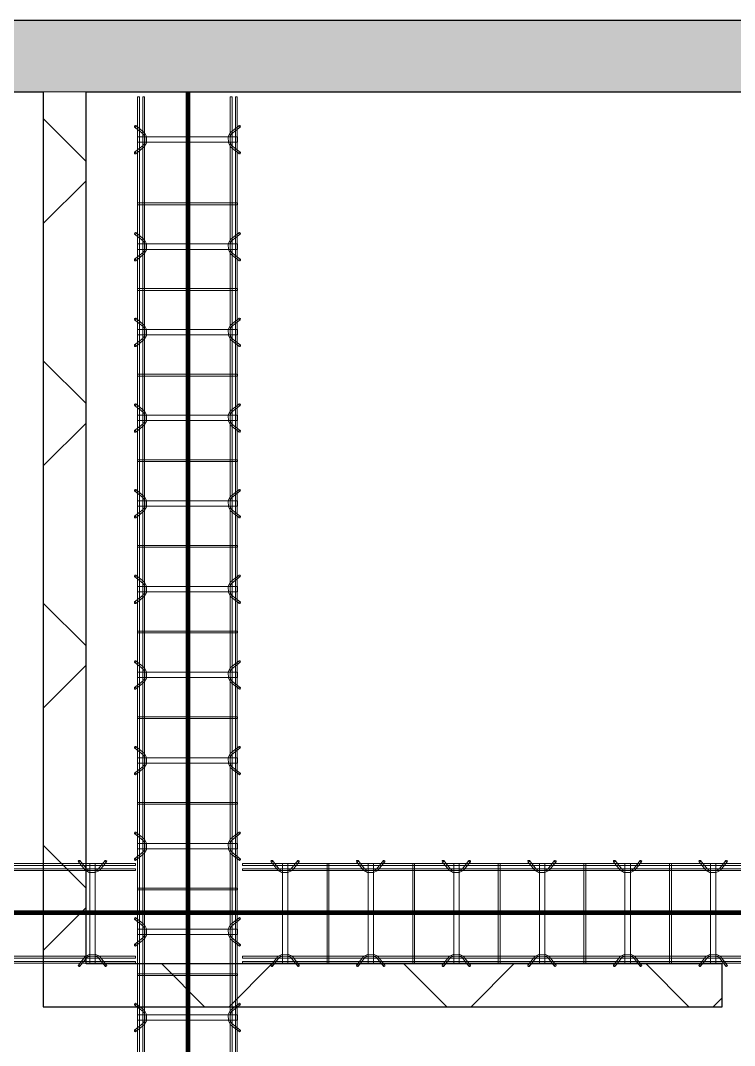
# Model space of a CAD drawing. Header units: inches. Extents: x -19229 to -222, y -6301 to 12387.
# Drawn here: x -3014.3 to -2914.2, y 11943.6 to 12087.2 of the extents above; entities that cross this region are included whole.
import ezdxf

# ---------------------------------------------------------------- set-up
doc = ezdxf.new("R2010")
doc.units = ezdxf.units.IN
doc.header["$MEASUREMENT"] = 0
for name, color, linetype, lineweight in [('A-GENM', 13, 'Continuous', 9), ('A-WALL', 113, 'Continuous', 9), ('A-WALL-PATT', 111, 'Continuous', 25), ('S-BEAM', 12, 'Continuous', 9), ('S-FNDN', 32, 'Continuous', 9)]:
    doc.layers.add(name, color=color, linetype=linetype, lineweight=lineweight)
pattern_1 = [(45, (0, 0), (-16.970563, 16.970563), []), (135, (0, 0), (-16.970563, -16.970563), [])]

# ---------------------------------------------------------------- blocks, each defined once
blk = doc.blocks.new('Dowel bar assembly - Dowel bar assembly-669756-SLAB ON GROUND JOINTS')
at = {"layer": 'S-BEAM'}
for p, q in [((2175, 1.98), (0, 1.98)), ((0, 1.72), (2175, 1.72)), ((2044.02, 2.23), (2044.97, 1.03)), ((2045.18, 1.19), (2044.23, 2.39)), ((2045.62, 1.99), (2045.62, -12.01)), ((2046.38, 1.99), (2045.62, 1.99)), ((2045.62, 1.99), (2046.38, 1.99)), ((2046.38, -12.01), (2046.38, 1.99)), ((2047.76, 2.39), (2046.81, 1.19)), ((2047.01, 1.03), (2047.96, 2.23)), ((2051.87, 1.99), (2051.87, -12.01)), ((2052.13, 1.99), (2051.87, 1.99)), ((2051.87, 1.99), (2052.13, 1.99)), ((2052.13, -12.01), (2052.13, 1.99)), ((2056.02, 2.23), (2056.97, 1.03)), ((2057.18, 1.19), (2056.23, 2.39)), ((2057.62, 1.99), (2057.62, -12.01)), ((2058.38, 1.99), (2057.62, 1.99)), ((2057.62, 1.99), (2058.38, 1.99)), ((2058.38, -12.01), (2058.38, 1.99)), ((2059.76, 2.39), (2058.81, 1.19)), ((2059.01, 1.03), (2059.96, 2.23)), ((2063.87, 1.99), (2063.87, -12.01)), ((2064.13, 1.99), (2063.87, 1.99)), ((2063.87, 1.99), (2064.13, 1.99)), ((2064.13, -12.01), (2064.13, 1.99)), ((2068.02, 2.23), (2068.97, 1.03)), ((2069.18, 1.19), (2068.23, 2.39)), ((2069.62, 1.99), (2069.62, -12.01)), ((2070.38, 1.99), (2069.62, 1.99)), ((2069.62, 1.99), (2070.38, 1.99)), ((2070.38, -12.01), (2070.38, 1.99)), ((2071.76, 2.39), (2070.81, 1.19)), ((2071.01, 1.03), (2071.96, 2.23)), ((2075.87, 1.99), (2075.87, -12.01)), ((2076.13, 1.99), (2075.87, 1.99)), ((2075.87, 1.99), (2076.13, 1.99)), ((2076.13, -12.01), (2076.13, 1.99)), ((2080.02, 2.23), (2080.97, 1.03)), ((2081.18, 1.19), (2080.23, 2.39)), ((2081.62, 1.99), (2081.62, -12.01)), ((2082.38, 1.99), (2081.62, 1.99)), ((2081.62, 1.99), (2082.38, 1.99)), ((2082.38, -12.01), (2082.38, 1.99)), ((2083.76, 2.39), (2082.81, 1.19)), ((2083.01, 1.03), (2083.96, 2.23)), ((2087.87, 1.99), (2087.87, -12.01)), ((2088.13, 1.99), (2087.87, 1.99)), ((2087.87, 1.99), (2088.13, 1.99)), ((2088.13, -12.01), (2088.13, 1.99)), ((2092.02, 2.23), (2092.97, 1.03)), ((2093.18, 1.19), (2092.23, 2.39)), ((2093.62, 1.99), (2093.62, -12.01)), ((2094.38, 1.99), (2093.62, 1.99)), ((2093.62, 1.99), (2094.38, 1.99)), ((2094.38, -12.01), (2094.38, 1.99)), ((2095.76, 2.39), (2094.81, 1.19)), ((2095.01, 1.03), (2095.96, 2.23)), ((2099.87, 1.99), (2099.87, -12.01)), ((2100.13, 1.99), (2099.87, 1.99)), ((2099.87, 1.99), (2100.13, 1.99)), ((2100.13, -12.01), (2100.13, 1.99)), ((2104.02, 2.23), (2104.97, 1.03)), ((2105.18, 1.19), (2104.23, 2.39)), ((2105.62, 1.99), (2105.62, -12.01)), ((2106.38, 1.99), (2105.62, 1.99)), ((2105.62, 1.99), (2106.38, 1.99)), ((2106.38, -12.01), (2106.38, 1.99)), ((2107.76, 2.39), (2106.81, 1.19)), ((2107.01, 1.03), (2107.96, 2.23)), ((2111.87, 1.99), (2111.87, -12.01)), ((2112.13, 1.99), (2111.87, 1.99)), ((2111.87, 1.99), (2112.13, 1.99)), ((2112.13, -12.01), (2112.13, 1.99)), ((2116.02, 2.23), (2116.97, 1.03)), ((2117.18, 1.19), (2116.23, 2.39)), ((2117.62, 1.99), (2117.62, -12.01)), ((2118.38, 1.99), (2117.62, 1.99)), ((2117.62, 1.99), (2118.38, 1.99)), ((2118.38, -12.01), (2118.38, 1.99)), ((2119.76, 2.39), (2118.81, 1.19)), ((2119.01, 1.03), (2119.96, 2.23)), ((2123.87, 1.99), (2123.87, -12.01)), ((2124.13, 1.99), (2123.87, 1.99)), ((2123.87, 1.99), (2124.13, 1.99)), ((2124.13, -12.01), (2124.13, 1.99)), ((2128.02, 2.23), (2128.97, 1.03)), ((2129.18, 1.19), (2128.23, 2.39)), ((2129.62, 1.99), (2129.62, -12.01)), ((2130.38, 1.99), (2129.62, 1.99)), ((2129.62, 1.99), (2130.38, 1.99)), ((2130.38, -12.01), (2130.38, 1.99)), ((2131.76, 2.39), (2130.81, 1.19)), ((2131.01, 1.03), (2131.96, 2.23)), ((2135.87, 1.99), (2135.87, -12.01)), ((2136.13, 1.99), (2135.87, 1.99)), ((2135.87, 1.99), (2136.13, 1.99)), ((2136.13, -12.01), (2136.13, 1.99)), ((2140.02, 2.23), (2140.97, 1.03)), ((2141.18, 1.19), (2140.23, 2.39)), ((2141.62, 1.99), (2141.62, -12.01)), ((2142.38, 1.99), (2141.62, 1.99)), ((2141.62, 1.99), (2142.38, 1.99)), ((2142.38, -12.01), (2142.38, 1.99)), ((2143.76, 2.39), (2142.81, 1.19)), ((2143.01, 1.03), (2143.96, 2.23)), ((2147.87, 1.99), (2147.87, -12.01)), ((2148.13, 1.99), (2147.87, 1.99)), ((2147.87, 1.99), (2148.13, 1.99)), ((2148.13, -12.01), (2148.13, 1.99)), ((2152.02, 2.23), (2152.97, 1.03)), ((2153.18, 1.19), (2152.23, 2.39)), ((2153.62, 1.99), (2153.62, -12.01)), ((2154.38, 1.99), (2153.62, 1.99)), ((2153.62, 1.99), (2154.38, 1.99)), ((2154.38, -12.01), (2154.38, 1.99)), ((2155.76, 2.39), (2154.81, 1.19)), ((2155.01, 1.03), (2155.96, 2.23)), ((2159.87, 1.99), (2159.87, -12.01)), ((2160.13, 1.99), (2159.87, 1.99)), ((2159.87, 1.99), (2160.13, 1.99)), ((2160.13, -12.01), (2160.13, 1.99)), ((2167.02, 2.23), (2167.97, 1.03)), ((2168.18, 1.19), (2167.23, 2.39)), ((2168.62, 1.99), (2168.62, -12.01)), ((2169.37, 1.99), (2168.62, 1.99)), ((2168.62, 1.99), (2169.37, 1.99)), ((2169.37, -12.01), (2169.37, 1.99)), ((2170.76, 2.39), (2169.81, 1.19)), ((2170.01, 1.03), (2170.96, 2.23)), ((2175, 1.98), (2175, 1.72)), ((2175, 1.72), (2175, 1.98)), ((2175, 1.25), (0, 1.25)), ((0, 0.99), (2175, 0.99)), ((2175, 0.99), (2175, 1.25)), ((2175, 1.25), (2175, 0.99)), ((2175, -11.01), (0, -11.01)), ((0, -11.27), (2175, -11.27)), ((2044.97, -11.05), (2044.02, -12.25)), ((2044.23, -12.41), (2045.18, -11.21)), ((2046.81, -11.21), (2047.76, -12.41)), ((2047.96, -12.25), (2047.01, -11.05)), ((2056.97, -11.05), (2056.02, -12.25)), ((2056.23, -12.41), (2057.18, -11.21)), ((2058.81, -11.21), (2059.76, -12.41)), ((2059.96, -12.25), (2059.01, -11.05)), ((2068.97, -11.05), (2068.02, -12.25)), ((2068.23, -12.41), (2069.18, -11.21)), ((2070.81, -11.21), (2071.76, -12.41)), ((2071.96, -12.25), (2071.01, -11.05)), ((2080.97, -11.05), (2080.02, -12.25)), ((2080.23, -12.41), (2081.18, -11.21)), ((2082.81, -11.21), (2083.76, -12.41)), ((2083.96, -12.25), (2083.01, -11.05)), ((2092.97, -11.05), (2092.02, -12.25)), ((2092.23, -12.41), (2093.18, -11.21)), ((2094.81, -11.21), (2095.76, -12.41)), ((2095.96, -12.25), (2095.01, -11.05)), ((2104.97, -11.05), (2104.02, -12.25)), ((2104.23, -12.41), (2105.18, -11.21)), ((2106.81, -11.21), (2107.76, -12.41)), ((2107.96, -12.25), (2107.01, -11.05)), ((2116.97, -11.05), (2116.02, -12.25)), ((2116.23, -12.41), (2117.18, -11.21)), ((2118.81, -11.21), (2119.76, -12.41)), ((2119.96, -12.25), (2119.01, -11.05)), ((2128.97, -11.05), (2128.02, -12.25)), ((2128.23, -12.41), (2129.18, -11.21)), ((2130.81, -11.21), (2131.76, -12.41)), ((2131.96, -12.25), (2131.01, -11.05)), ((2140.97, -11.05), (2140.02, -12.25)), ((2140.23, -12.41), (2141.18, -11.21)), ((2142.81, -11.21), (2143.76, -12.41)), ((2143.96, -12.25), (2143.01, -11.05)), ((2152.97, -11.05), (2152.02, -12.25)), ((2152.23, -12.41), (2153.18, -11.21)), ((2154.81, -11.21), (2155.76, -12.41)), ((2155.96, -12.25), (2155.01, -11.05)), ((2167.97, -11.05), (2167.02, -12.25)), ((2167.23, -12.41), (2168.18, -11.21)), ((2169.81, -11.21), (2170.76, -12.41)), ((2170.96, -12.25), (2170.01, -11.05)), ((2175, -11.27), (2175, -11.01)), ((2175, -11.01), (2175, -11.27)), ((2175, -11.74), (0, -11.74)), ((0, -12), (2175, -12)), ((2046.38, -12.01), (2045.62, -12.01)), ((2045.62, -12.01), (2046.38, -12.01)), ((2052.13, -12.01), (2051.87, -12.01)), ((2051.87, -12.01), (2052.13, -12.01)), ((2058.38, -12.01), (2057.62, -12.01)), ((2057.62, -12.01), (2058.38, -12.01)), ((2064.13, -12.01), (2063.87, -12.01)), ((2063.87, -12.01), (2064.13, -12.01)), ((2070.38, -12.01), (2069.62, -12.01)), ((2069.62, -12.01), (2070.38, -12.01)), ((2076.13, -12.01), (2075.87, -12.01)), ((2075.87, -12.01), (2076.13, -12.01)), ((2082.38, -12.01), (2081.62, -12.01)), ((2081.62, -12.01), (2082.38, -12.01)), ((2088.13, -12.01), (2087.87, -12.01)), ((2087.87, -12.01), (2088.13, -12.01)), ((2094.38, -12.01), (2093.62, -12.01)), ((2093.62, -12.01), (2094.38, -12.01)), ((2100.13, -12.01), (2099.87, -12.01)), ((2099.87, -12.01), (2100.13, -12.01)), ((2106.38, -12.01), (2105.62, -12.01)), ((2105.62, -12.01), (2106.38, -12.01)), ((2112.13, -12.01), (2111.87, -12.01)), ((2111.87, -12.01), (2112.13, -12.01)), ((2118.38, -12.01), (2117.62, -12.01)), ((2117.62, -12.01), (2118.38, -12.01)), ((2124.13, -12.01), (2123.87, -12.01)), ((2123.87, -12.01), (2124.13, -12.01)), ((2130.38, -12.01), (2129.62, -12.01)), ((2129.62, -12.01), (2130.38, -12.01)), ((2136.13, -12.01), (2135.87, -12.01)), ((2135.87, -12.01), (2136.13, -12.01)), ((2142.38, -12.01), (2141.62, -12.01)), ((2141.62, -12.01), (2142.38, -12.01)), ((2148.13, -12.01), (2147.87, -12.01)), ((2147.87, -12.01), (2148.13, -12.01)), ((2154.38, -12.01), (2153.62, -12.01)), ((2153.62, -12.01), (2154.38, -12.01)), ((2160.13, -12.01), (2159.87, -12.01)), ((2159.87, -12.01), (2160.13, -12.01)), ((2169.37, -12.01), (2168.62, -12.01)), ((2168.62, -12.01), (2169.37, -12.01)), ((2175, -12), (2175, -11.74)), ((2175, -11.74), (2175, -12))]:
    blk.add_line(p, q, dxfattribs=at)
at = {"layer": 'S-BEAM', "flags": 128}
for points in [[(2044.97, 1.03), (2045.53, 0.73), (2046.39, 0.72), (2046.97, 0.99), (2047.01, 1.03)], [(2045.18, 1.19), (2045.62, 0.97), (2046.38, 0.98), (2046.81, 1.19)], [(2056.97, 1.03), (2057.53, 0.73), (2058.39, 0.72), (2058.97, 0.99), (2059.01, 1.03)], [(2057.18, 1.19), (2057.62, 0.97), (2058.38, 0.98), (2058.81, 1.19)], [(2068.97, 1.03), (2069.53, 0.73), (2070.39, 0.72), (2070.97, 0.99), (2071.01, 1.03)], [(2069.18, 1.19), (2069.62, 0.97), (2070.38, 0.98), (2070.81, 1.19)], [(2080.97, 1.03), (2081.53, 0.73), (2082.39, 0.72), (2082.97, 0.99), (2083.01, 1.03)], [(2081.18, 1.19), (2081.62, 0.97), (2082.38, 0.98), (2082.81, 1.19)], [(2092.97, 1.03), (2093.53, 0.73), (2094.39, 0.72), (2094.97, 0.99), (2095.01, 1.03)], [(2093.18, 1.19), (2093.62, 0.97), (2094.38, 0.98), (2094.81, 1.19)], [(2104.97, 1.03), (2105.53, 0.73), (2106.39, 0.72), (2106.97, 0.99), (2107.01, 1.03)], [(2105.18, 1.19), (2105.62, 0.97), (2106.38, 0.98), (2106.81, 1.19)], [(2116.97, 1.03), (2117.53, 0.73), (2118.39, 0.72), (2118.97, 0.99), (2119.01, 1.03)], [(2117.18, 1.19), (2117.62, 0.97), (2118.38, 0.98), (2118.81, 1.19)], [(2128.97, 1.03), (2129.53, 0.73), (2130.39, 0.72), (2130.97, 0.99), (2131.01, 1.03)], [(2129.18, 1.19), (2129.62, 0.97), (2130.38, 0.98), (2130.81, 1.19)], [(2140.97, 1.03), (2141.53, 0.73), (2142.39, 0.72), (2142.97, 0.99), (2143.01, 1.03)], [(2141.18, 1.19), (2141.62, 0.97), (2142.38, 0.98), (2142.81, 1.19)], [(2152.97, 1.03), (2153.53, 0.73), (2154.39, 0.72), (2154.97, 0.99), (2155.01, 1.03)], [(2153.18, 1.19), (2153.62, 0.97), (2154.38, 0.98), (2154.81, 1.19)], [(2167.97, 1.03), (2168.53, 0.73), (2169.39, 0.72), (2169.97, 0.99), (2170.01, 1.03)], [(2168.18, 1.19), (2168.62, 0.97), (2169.38, 0.98), (2169.81, 1.19)], [(2044.97, -11.05), (2045.53, -10.75), (2046.39, -10.74), (2046.97, -11.01), (2047.01, -11.05)], [(2045.18, -11.21), (2045.62, -10.99), (2046.38, -11), (2046.81, -11.21)], [(2056.97, -11.05), (2057.53, -10.75), (2058.39, -10.74), (2058.97, -11.01), (2059.01, -11.05)], [(2057.18, -11.21), (2057.62, -10.99), (2058.38, -11), (2058.81, -11.21)], [(2068.97, -11.05), (2069.53, -10.75), (2070.39, -10.74), (2070.97, -11.01), (2071.01, -11.05)], [(2069.18, -11.21), (2069.62, -10.99), (2070.38, -11), (2070.81, -11.21)], [(2080.97, -11.05), (2081.53, -10.75), (2082.39, -10.74), (2082.97, -11.01), (2083.01, -11.05)], [(2081.18, -11.21), (2081.62, -10.99), (2082.38, -11), (2082.81, -11.21)], [(2092.97, -11.05), (2093.53, -10.75), (2094.39, -10.74), (2094.97, -11.01), (2095.01, -11.05)], [(2093.18, -11.21), (2093.62, -10.99), (2094.38, -11), (2094.81, -11.21)], [(2104.97, -11.05), (2105.53, -10.75), (2106.39, -10.74), (2106.97, -11.01), (2107.01, -11.05)], [(2105.18, -11.21), (2105.62, -10.99), (2106.38, -11), (2106.81, -11.21)], [(2116.97, -11.05), (2117.53, -10.75), (2118.39, -10.74), (2118.97, -11.01), (2119.01, -11.05)], [(2117.18, -11.21), (2117.62, -10.99), (2118.38, -11), (2118.81, -11.21)], [(2128.97, -11.05), (2129.53, -10.75), (2130.39, -10.74), (2130.97, -11.01), (2131.01, -11.05)], [(2129.18, -11.21), (2129.62, -10.99), (2130.38, -11), (2130.81, -11.21)], [(2140.97, -11.05), (2141.53, -10.75), (2142.39, -10.74), (2142.97, -11.01), (2143.01, -11.05)], [(2141.18, -11.21), (2141.62, -10.99), (2142.38, -11), (2142.81, -11.21)], [(2152.97, -11.05), (2153.53, -10.75), (2154.39, -10.74), (2154.97, -11.01), (2155.01, -11.05)], [(2153.18, -11.21), (2153.62, -10.99), (2154.38, -11), (2154.81, -11.21)], [(2167.97, -11.05), (2168.53, -10.75), (2169.39, -10.74), (2169.97, -11.01), (2170.01, -11.05)], [(2168.18, -11.21), (2168.62, -10.99), (2169.38, -11), (2169.81, -11.21)]]:
    blk.add_lwpolyline(points, dxfattribs=at)
at = {"layer": 'S-BEAM'}
for centre, major_axis, start_param, end_param in [((2044.12, 2.31), (0.101, 0.08), 5.709265, 8.850858), ((2044.12, 2.31), (0.101, 0.08), 2.567673, 5.709265), ((2047.86, 2.31), (-0.101, 0.08), 3.715513, 6.857105), ((2047.86, 2.31), (-0.101, 0.08), 0.57392, 3.715513), ((2056.12, 2.31), (0.101, 0.08), 5.709265, 8.850858), ((2056.12, 2.31), (0.101, 0.08), 2.567673, 5.709265), ((2059.86, 2.31), (-0.101, 0.08), 3.715513, 6.857105), ((2059.86, 2.31), (-0.101, 0.08), 0.57392, 3.715513), ((2068.12, 2.31), (0.101, 0.08), 5.709265, 8.850858), ((2068.12, 2.31), (0.101, 0.08), 2.567673, 5.709265), ((2071.86, 2.31), (-0.101, 0.08), 3.715513, 6.857105), ((2071.86, 2.31), (-0.101, 0.08), 0.57392, 3.715513), ((2080.12, 2.31), (0.101, 0.08), 5.709265, 8.850858), ((2080.12, 2.31), (0.101, 0.08), 2.567673, 5.709265), ((2083.86, 2.31), (-0.101, 0.08), 3.715513, 6.857105), ((2083.86, 2.31), (-0.101, 0.08), 0.57392, 3.715513), ((2092.12, 2.31), (0.101, 0.08), 5.709265, 8.850858), ((2092.12, 2.31), (0.101, 0.08), 2.567673, 5.709265), ((2095.86, 2.31), (-0.101, 0.08), 3.715513, 6.857105), ((2095.86, 2.31), (-0.101, 0.08), 0.57392, 3.715513), ((2104.12, 2.31), (0.101, 0.08), 5.709265, 8.850858), ((2104.12, 2.31), (0.101, 0.08), 2.567673, 5.709265), ((2107.86, 2.31), (-0.101, 0.08), 3.715513, 6.857105), ((2107.86, 2.31), (-0.101, 0.08), 0.57392, 3.715513), ((2116.12, 2.31), (0.101, 0.08), 5.709265, 8.850858), ((2116.12, 2.31), (0.101, 0.08), 2.567673, 5.709265), ((2119.86, 2.31), (-0.101, 0.08), 3.715513, 6.857105), ((2119.86, 2.31), (-0.101, 0.08), 0.57392, 3.715513), ((2128.12, 2.31), (0.101, 0.08), 5.709265, 8.850858), ((2128.12, 2.31), (0.101, 0.08), 2.567673, 5.709265), ((2131.86, 2.31), (-0.101, 0.08), 3.715513, 6.857105), ((2131.86, 2.31), (-0.101, 0.08), 0.57392, 3.715513), ((2140.12, 2.31), (0.101, 0.08), 5.709265, 8.850858), ((2140.12, 2.31), (0.101, 0.08), 2.567673, 5.709265), ((2143.86, 2.31), (-0.101, 0.08), 3.715513, 6.857105), ((2143.86, 2.31), (-0.101, 0.08), 0.57392, 3.715513), ((2152.12, 2.31), (0.101, 0.08), 5.709265, 8.850858), ((2152.12, 2.31), (0.101, 0.08), 2.567673, 5.709265), ((2155.86, 2.31), (-0.101, 0.08), 3.715513, 6.857105), ((2155.86, 2.31), (-0.101, 0.08), 0.57392, 3.715513), ((2167.12, 2.31), (0.101, 0.08), 5.709265, 8.850858), ((2167.12, 2.31), (0.101, 0.08), 2.567673, 5.709265), ((2170.86, 2.31), (-0.101, 0.08), 3.715513, 6.857105), ((2170.86, 2.31), (-0.101, 0.08), 0.57392, 3.715513), ((2044.12, -12.33), (-0.101, 0.08), 3.715513, 6.857105), ((2044.12, -12.33), (-0.101, 0.08), 0.57392, 3.715513), ((2047.86, -12.33), (0.101, 0.08), 5.709265, 8.850858), ((2047.86, -12.33), (0.101, 0.08), 2.567673, 5.709265), ((2056.12, -12.33), (-0.101, 0.08), 3.715513, 6.857105), ((2056.12, -12.33), (-0.101, 0.08), 0.57392, 3.715513), ((2059.86, -12.33), (0.101, 0.08), 5.709265, 8.850858), ((2059.86, -12.33), (0.101, 0.08), 2.567673, 5.709265), ((2068.12, -12.33), (-0.101, 0.08), 3.715513, 6.857105), ((2068.12, -12.33), (-0.101, 0.08), 0.57392, 3.715513), ((2071.86, -12.33), (0.101, 0.08), 5.709265, 8.850858), ((2071.86, -12.33), (0.101, 0.08), 2.567673, 5.709265), ((2080.12, -12.33), (-0.101, 0.08), 3.715513, 6.857105), ((2080.12, -12.33), (-0.101, 0.08), 0.57392, 3.715513), ((2083.86, -12.33), (0.101, 0.08), 5.709265, 8.850858), ((2083.86, -12.33), (0.101, 0.08), 2.567673, 5.709265), ((2092.12, -12.33), (-0.101, 0.08), 3.715513, 6.857105), ((2092.12, -12.33), (-0.101, 0.08), 0.57392, 3.715513), ((2095.86, -12.33), (0.101, 0.08), 5.709265, 8.850858), ((2095.86, -12.33), (0.101, 0.08), 2.567673, 5.709265), ((2104.12, -12.33), (-0.101, 0.08), 3.715513, 6.857105), ((2104.12, -12.33), (-0.101, 0.08), 0.57392, 3.715513), ((2107.86, -12.33), (0.101, 0.08), 5.709265, 8.850858), ((2107.86, -12.33), (0.101, 0.08), 2.567673, 5.709265), ((2116.12, -12.33), (-0.101, 0.08), 3.715513, 6.857105), ((2116.12, -12.33), (-0.101, 0.08), 0.57392, 3.715513), ((2119.86, -12.33), (0.101, 0.08), 5.709265, 8.850858), ((2119.86, -12.33), (0.101, 0.08), 2.567673, 5.709265), ((2128.12, -12.33), (-0.101, 0.08), 3.715513, 6.857105), ((2128.12, -12.33), (-0.101, 0.08), 0.57392, 3.715513), ((2131.86, -12.33), (0.101, 0.08), 5.709265, 8.850858), ((2131.86, -12.33), (0.101, 0.08), 2.567673, 5.709265), ((2140.12, -12.33), (-0.101, 0.08), 3.715513, 6.857105), ((2140.12, -12.33), (-0.101, 0.08), 0.57392, 3.715513), ((2143.86, -12.33), (0.101, 0.08), 5.709265, 8.850858), ((2143.86, -12.33), (0.101, 0.08), 2.567673, 5.709265), ((2152.12, -12.33), (-0.101, 0.08), 3.715513, 6.857105), ((2152.12, -12.33), (-0.101, 0.08), 0.57392, 3.715513), ((2155.86, -12.33), (0.101, 0.08), 5.709265, 8.850858), ((2155.86, -12.33), (0.101, 0.08), 2.567673, 5.709265), ((2167.12, -12.33), (-0.101, 0.08), 3.715513, 6.857105), ((2167.12, -12.33), (-0.101, 0.08), 0.57392, 3.715513), ((2170.86, -12.33), (0.101, 0.08), 5.709265, 8.850858), ((2170.86, -12.33), (0.101, 0.08), 2.567673, 5.709265)]:
    blk.add_ellipse(centre, major_axis=major_axis, ratio=0.816528, start_param=start_param, end_param=end_param, dxfattribs=at)
blk = doc.blocks.new('Dowel bar assembly - Dowel bar assembly-674113-SLAB ON GROUND JOINTS')
at = {"layer": 'S-BEAM'}
for p, q in [((148.9, 1.98), (0, 1.98)), ((0, 1.98), (0, 1.72)), ((0, 1.72), (0, 1.98)), ((0, 1.72), (148.9, 1.72)), ((4.02, 2.23), (4.97, 1.03)), ((5.18, 1.19), (4.23, 2.39)), ((5.63, 1.99), (5.63, -12.01)), ((6.38, 1.99), (5.63, 1.99)), ((5.63, 1.99), (6.38, 1.99)), ((6.38, -12.01), (6.38, 1.99)), ((7.76, 2.39), (6.81, 1.19)), ((7.01, 1.03), (7.96, 2.23)), ((11.87, 1.99), (11.87, -12.01)), ((12.13, 1.99), (11.87, 1.99)), ((11.87, 1.99), (12.13, 1.99)), ((12.13, -12.01), (12.13, 1.99)), ((16.02, 2.23), (16.97, 1.03)), ((17.18, 1.19), (16.23, 2.39)), ((17.63, 1.99), (17.63, -12.01)), ((18.38, 1.99), (17.63, 1.99)), ((17.63, 1.99), (18.38, 1.99)), ((18.38, -12.01), (18.38, 1.99)), ((19.76, 2.39), (18.81, 1.19)), ((19.01, 1.03), (19.96, 2.23)), ((23.87, 1.99), (23.87, -12.01)), ((24.13, 1.99), (23.87, 1.99)), ((23.87, 1.99), (24.13, 1.99)), ((24.13, -12.01), (24.13, 1.99)), ((28.02, 2.23), (28.97, 1.03)), ((29.18, 1.19), (28.23, 2.39)), ((29.63, 1.99), (29.63, -12.01)), ((30.38, 1.99), (29.63, 1.99)), ((29.63, 1.99), (30.38, 1.99)), ((30.38, -12.01), (30.38, 1.99)), ((31.76, 2.39), (30.81, 1.19)), ((31.01, 1.03), (31.96, 2.23)), ((35.87, 1.99), (35.87, -12.01)), ((36.13, 1.99), (35.87, 1.99)), ((35.87, 1.99), (36.13, 1.99)), ((36.13, -12.01), (36.13, 1.99)), ((40.02, 2.23), (40.97, 1.03)), ((41.18, 1.19), (40.23, 2.39)), ((41.63, 1.99), (41.63, -12.01)), ((42.38, 1.99), (41.63, 1.99)), ((41.63, 1.99), (42.38, 1.99)), ((42.38, -12.01), (42.38, 1.99)), ((43.76, 2.39), (42.81, 1.19)), ((43.01, 1.03), (43.96, 2.23)), ((47.87, 1.99), (47.87, -12.01)), ((48.13, 1.99), (47.87, 1.99)), ((47.87, 1.99), (48.13, 1.99)), ((48.13, -12.01), (48.13, 1.99)), ((52.02, 2.23), (52.97, 1.03)), ((53.18, 1.19), (52.23, 2.39)), ((53.63, 1.99), (53.63, -12.01)), ((54.38, 1.99), (53.63, 1.99)), ((53.63, 1.99), (54.38, 1.99)), ((54.38, -12.01), (54.38, 1.99)), ((55.76, 2.39), (54.81, 1.19)), ((55.01, 1.03), (55.96, 2.23)), ((59.87, 1.99), (59.87, -12.01)), ((60.13, 1.99), (59.87, 1.99)), ((59.87, 1.99), (60.13, 1.99)), ((60.13, -12.01), (60.13, 1.99)), ((64.02, 2.23), (64.97, 1.03)), ((65.18, 1.19), (64.23, 2.39)), ((65.63, 1.99), (65.63, -12.01)), ((66.38, 1.99), (65.63, 1.99)), ((65.63, 1.99), (66.38, 1.99)), ((66.38, -12.01), (66.38, 1.99)), ((67.76, 2.39), (66.81, 1.19)), ((67.01, 1.03), (67.96, 2.23)), ((148.9, 1.25), (0, 1.25)), ((0, 0.99), (0, 1.25)), ((0, 1.25), (0, 0.99)), ((0, 0.99), (148.9, 0.99)), ((148.9, -11.01), (0, -11.01)), ((0, -11.27), (0, -11.01)), ((0, -11.01), (0, -11.27)), ((0, -11.27), (148.9, -11.27)), ((4.97, -11.05), (4.02, -12.25)), ((4.23, -12.41), (5.18, -11.21)), ((6.81, -11.21), (7.76, -12.41)), ((7.96, -12.25), (7.01, -11.05)), ((16.97, -11.05), (16.02, -12.25)), ((16.23, -12.41), (17.18, -11.21)), ((18.81, -11.21), (19.76, -12.41)), ((19.96, -12.25), (19.01, -11.05)), ((28.97, -11.05), (28.02, -12.25)), ((28.23, -12.41), (29.18, -11.21)), ((30.81, -11.21), (31.76, -12.41)), ((31.96, -12.25), (31.01, -11.05)), ((40.97, -11.05), (40.02, -12.25)), ((40.23, -12.41), (41.18, -11.21)), ((42.81, -11.21), (43.76, -12.41)), ((43.96, -12.25), (43.01, -11.05)), ((52.97, -11.05), (52.02, -12.25)), ((52.23, -12.41), (53.18, -11.21)), ((54.81, -11.21), (55.76, -12.41)), ((55.96, -12.25), (55.01, -11.05)), ((64.97, -11.05), (64.02, -12.25)), ((64.23, -12.41), (65.18, -11.21)), ((66.81, -11.21), (67.76, -12.41)), ((67.96, -12.25), (67.01, -11.05)), ((148.9, -11.74), (0, -11.74)), ((0, -12), (0, -11.74)), ((0, -11.74), (0, -12)), ((0, -12), (148.9, -12)), ((6.38, -12.01), (5.63, -12.01)), ((5.63, -12.01), (6.38, -12.01)), ((12.13, -12.01), (11.87, -12.01)), ((11.87, -12.01), (12.13, -12.01)), ((18.38, -12.01), (17.63, -12.01)), ((17.63, -12.01), (18.38, -12.01)), ((24.13, -12.01), (23.87, -12.01)), ((23.87, -12.01), (24.13, -12.01)), ((30.38, -12.01), (29.63, -12.01)), ((29.63, -12.01), (30.38, -12.01)), ((36.13, -12.01), (35.87, -12.01)), ((35.87, -12.01), (36.13, -12.01)), ((42.38, -12.01), (41.63, -12.01)), ((41.63, -12.01), (42.38, -12.01)), ((48.13, -12.01), (47.87, -12.01)), ((47.87, -12.01), (48.13, -12.01)), ((54.38, -12.01), (53.63, -12.01)), ((53.63, -12.01), (54.38, -12.01)), ((60.13, -12.01), (59.87, -12.01)), ((59.87, -12.01), (60.13, -12.01)), ((66.38, -12.01), (65.63, -12.01)), ((65.63, -12.01), (66.38, -12.01))]:
    blk.add_line(p, q, dxfattribs=at)
at = {"layer": 'S-BEAM', "flags": 128}
for points in [[(4.97, 1.03), (5.53, 0.73), (6.39, 0.72), (6.97, 0.99), (7.01, 1.03)], [(5.18, 1.19), (5.62, 0.97), (6.38, 0.98), (6.81, 1.19)], [(16.97, 1.03), (17.53, 0.73), (18.39, 0.72), (18.97, 0.99), (19.01, 1.03)], [(17.18, 1.19), (17.62, 0.97), (18.38, 0.98), (18.81, 1.19)], [(28.97, 1.03), (29.53, 0.73), (30.39, 0.72), (30.97, 0.99), (31.01, 1.03)], [(29.18, 1.19), (29.62, 0.97), (30.38, 0.98), (30.81, 1.19)], [(40.97, 1.03), (41.53, 0.73), (42.39, 0.72), (42.97, 0.99), (43.01, 1.03)], [(41.18, 1.19), (41.62, 0.97), (42.38, 0.98), (42.81, 1.19)], [(52.97, 1.03), (53.53, 0.73), (54.39, 0.72), (54.97, 0.99), (55.01, 1.03)], [(53.18, 1.19), (53.62, 0.97), (54.38, 0.98), (54.81, 1.19)], [(64.97, 1.03), (65.53, 0.73), (66.39, 0.72), (66.97, 0.99), (67.01, 1.03)], [(65.18, 1.19), (65.62, 0.97), (66.38, 0.98), (66.81, 1.19)], [(4.97, -11.05), (5.53, -10.75), (6.39, -10.74), (6.97, -11.01), (7.01, -11.05)], [(5.18, -11.21), (5.62, -10.99), (6.38, -11), (6.81, -11.21)], [(16.97, -11.05), (17.53, -10.75), (18.39, -10.74), (18.97, -11.01), (19.01, -11.05)], [(17.18, -11.21), (17.62, -10.99), (18.38, -11), (18.81, -11.21)], [(28.97, -11.05), (29.53, -10.75), (30.39, -10.74), (30.97, -11.01), (31.01, -11.05)], [(29.18, -11.21), (29.62, -10.99), (30.38, -11), (30.81, -11.21)], [(40.97, -11.05), (41.53, -10.75), (42.39, -10.74), (42.97, -11.01), (43.01, -11.05)], [(41.18, -11.21), (41.62, -10.99), (42.38, -11), (42.81, -11.21)], [(52.97, -11.05), (53.53, -10.75), (54.39, -10.74), (54.97, -11.01), (55.01, -11.05)], [(53.18, -11.21), (53.62, -10.99), (54.38, -11), (54.81, -11.21)], [(64.97, -11.05), (65.53, -10.75), (66.39, -10.74), (66.97, -11.01), (67.01, -11.05)], [(65.18, -11.21), (65.62, -10.99), (66.38, -11), (66.81, -11.21)]]:
    blk.add_lwpolyline(points, dxfattribs=at)
at = {"layer": 'S-BEAM'}
for centre, major_axis, start_param, end_param in [((4.12, 2.31), (0.101, 0.08), 5.709265, 8.850858), ((4.12, 2.31), (0.101, 0.08), 2.567673, 5.709265), ((7.86, 2.31), (-0.101, 0.08), 3.715513, 6.857105), ((7.86, 2.31), (-0.101, 0.08), 0.57392, 3.715513), ((16.12, 2.31), (0.101, 0.08), 5.709265, 8.850858), ((16.12, 2.31), (0.101, 0.08), 2.567673, 5.709265), ((19.86, 2.31), (-0.101, 0.08), 3.715513, 6.857105), ((19.86, 2.31), (-0.101, 0.08), 0.57392, 3.715513), ((28.12, 2.31), (0.101, 0.08), 5.709265, 8.850858), ((28.12, 2.31), (0.101, 0.08), 2.567673, 5.709265), ((31.86, 2.31), (-0.101, 0.08), 3.715513, 6.857105), ((31.86, 2.31), (-0.101, 0.08), 0.57392, 3.715513), ((40.12, 2.31), (0.101, 0.08), 5.709265, 8.850858), ((40.12, 2.31), (0.101, 0.08), 2.567673, 5.709265), ((43.86, 2.31), (-0.101, 0.08), 3.715513, 6.857105), ((43.86, 2.31), (-0.101, 0.08), 0.57392, 3.715513), ((52.12, 2.31), (0.101, 0.08), 5.709265, 8.850858), ((52.12, 2.31), (0.101, 0.08), 2.567673, 5.709265), ((55.86, 2.31), (-0.101, 0.08), 3.715513, 6.857105), ((55.86, 2.31), (-0.101, 0.08), 0.57392, 3.715513), ((64.12, 2.31), (0.101, 0.08), 5.709265, 8.850858), ((64.12, 2.31), (0.101, 0.08), 2.567673, 5.709265), ((67.86, 2.31), (-0.101, 0.08), 3.715513, 6.857105), ((67.86, 2.31), (-0.101, 0.08), 0.57392, 3.715513), ((4.12, -12.33), (-0.101, 0.08), 3.715513, 6.857105), ((4.12, -12.33), (-0.101, 0.08), 0.57392, 3.715513), ((7.86, -12.33), (0.101, 0.08), 5.709265, 8.850858), ((7.86, -12.33), (0.101, 0.08), 2.567673, 5.709265), ((16.12, -12.33), (-0.101, 0.08), 3.715513, 6.857105), ((16.12, -12.33), (-0.101, 0.08), 0.57392, 3.715513), ((19.86, -12.33), (0.101, 0.08), 5.709265, 8.850858), ((19.86, -12.33), (0.101, 0.08), 2.567673, 5.709265), ((28.12, -12.33), (-0.101, 0.08), 3.715513, 6.857105), ((28.12, -12.33), (-0.101, 0.08), 0.57392, 3.715513), ((31.86, -12.33), (0.101, 0.08), 5.709265, 8.850858), ((31.86, -12.33), (0.101, 0.08), 2.567673, 5.709265), ((40.12, -12.33), (-0.101, 0.08), 3.715513, 6.857105), ((40.12, -12.33), (-0.101, 0.08), 0.57392, 3.715513), ((43.86, -12.33), (0.101, 0.08), 5.709265, 8.850858), ((43.86, -12.33), (0.101, 0.08), 2.567673, 5.709265), ((52.12, -12.33), (-0.101, 0.08), 3.715513, 6.857105), ((52.12, -12.33), (-0.101, 0.08), 0.57392, 3.715513), ((55.86, -12.33), (0.101, 0.08), 5.709265, 8.850858), ((55.86, -12.33), (0.101, 0.08), 2.567673, 5.709265), ((64.12, -12.33), (-0.101, 0.08), 3.715513, 6.857105), ((64.12, -12.33), (-0.101, 0.08), 0.57392, 3.715513), ((67.86, -12.33), (0.101, 0.08), 5.709265, 8.850858), ((67.86, -12.33), (0.101, 0.08), 2.567673, 5.709265)]:
    blk.add_ellipse(centre, major_axis=major_axis, ratio=0.816528, start_param=start_param, end_param=end_param, dxfattribs=at)
blk = doc.blocks.new('Dowel bar assembly - Dowel bar assembly-674226-SLAB ON GROUND JOINTS')
at = {"layer": 'S-BEAM'}
for p, q in [((148.75, 1.98), (0, 1.98)), ((0, 1.72), (148.75, 1.72)), ((140.77, 2.23), (141.72, 1.03)), ((141.93, 1.19), (140.98, 2.39)), ((142.38, 1.99), (142.38, -12.01)), ((143.13, 1.99), (142.38, 1.99)), ((142.38, 1.99), (143.13, 1.99)), ((143.13, -12.01), (143.13, 1.99)), ((144.51, 2.39), (143.56, 1.19)), ((143.76, 1.03), (144.71, 2.23)), ((148.75, 1.98), (148.75, 1.72)), ((148.75, 1.72), (148.75, 1.98)), ((148.75, 1.25), (0, 1.25)), ((0, 0.99), (148.75, 0.99)), ((148.75, 0.99), (148.75, 1.25)), ((148.75, 1.25), (148.75, 0.99)), ((148.75, -11.01), (0, -11.01)), ((0, -11.27), (148.75, -11.27)), ((141.72, -11.05), (140.77, -12.25)), ((140.98, -12.41), (141.93, -11.21)), ((143.56, -11.21), (144.51, -12.41)), ((144.71, -12.25), (143.76, -11.05)), ((148.75, -11.27), (148.75, -11.01)), ((148.75, -11.01), (148.75, -11.27)), ((148.75, -11.74), (0, -11.74)), ((0, -12), (148.75, -12)), ((143.13, -12.01), (142.38, -12.01)), ((142.38, -12.01), (143.13, -12.01)), ((148.75, -12), (148.75, -11.74)), ((148.75, -11.74), (148.75, -12))]:
    blk.add_line(p, q, dxfattribs=at)
at = {"layer": 'S-BEAM', "flags": 128}
for points in [[(141.72, 1.03), (142.28, 0.73), (143.14, 0.72), (143.72, 0.99), (143.76, 1.03)], [(141.93, 1.19), (142.37, 0.97), (143.13, 0.98), (143.56, 1.19)], [(141.72, -11.05), (142.28, -10.75), (143.14, -10.74), (143.72, -11.01), (143.76, -11.05)], [(141.93, -11.21), (142.37, -10.99), (143.13, -11), (143.56, -11.21)]]:
    blk.add_lwpolyline(points, dxfattribs=at)
at = {"layer": 'S-BEAM'}
for centre, major_axis, start_param, end_param in [((140.87, 2.31), (0.101, 0.08), 5.709265, 8.850858), ((140.87, 2.31), (0.101, 0.08), 2.567673, 5.709265), ((144.61, 2.31), (-0.101, 0.08), 3.715513, 6.857105), ((144.61, 2.31), (-0.101, 0.08), 0.57392, 3.715513), ((140.87, -12.33), (-0.101, 0.08), 3.715513, 6.857105), ((140.87, -12.33), (-0.101, 0.08), 0.57392, 3.715513), ((144.61, -12.33), (0.101, 0.08), 5.709265, 8.850858), ((144.61, -12.33), (0.101, 0.08), 2.567673, 5.709265)]:
    blk.add_ellipse(centre, major_axis=major_axis, ratio=0.816528, start_param=start_param, end_param=end_param, dxfattribs=at)

msp = doc.modelspace()

# ---------------------------------------------------------------- hatches: boundary and pattern name
at = {"layer": 'A-WALL-PATT', "lineweight": 9}
h = msp.add_hatch(dxfattribs=at)
h.set_pattern_fill('FP_1', color=256, style=0, pattern_type=2)
h.set_pattern_definition([(50, (0, 0), (55.0854, -4.81984), [5.76, -63.36]), (355, (0, 0), (-10.6557, 57.76853), [4.608, -50.688]), (100.451, (4.59, -0.4), (44.42947, 52.94866), [4.895, -53.848]), (46.184, (0, 15.36), (81.96444, -12.71212), [8.64, -95.04]), (96.636, (6.83, 14.3), (71.7815, 74.8124), [7.343, -80.772]), (351.184, (0, 15.36), (71.78195, 74.81243), [6.912, -76.032]), (21, (7.68, 11.52), (45.84207, -30.92146), [5.76, -63.36]), (326, (7.68, 11.52), (18.68706, 55.69148), [4.608, -50.688]), (71.451, (11.5, 8.943), (64.5289, 24.7701), [4.895, -53.848]), (37.5, (0, 0), (0.933895, 25.566816), [2.534, -47.539, 2.534, -48.922, -50.88]), (37.5, (0, 0), (0.933895, 25.566816), [-101.53, 2.534, -48.346]), (7.5, (0, 0), (20.20404, 30.2913), [2.534, -26.803, 2.534, -46.387, -19.392]), (7.5, (0, 0), (20.20404, 30.2913), [-78.259, 2.534, -16.858]), (327.5, (-17.126, 0), (40.997785, -1.732403), [2.534, -16.666, 2.534, -57.37, -79.488]), (327.5, (-17.126, 0), (40.997785, -1.732403), [-79.104, 2.534, -76.954]), (317.5, (-24.806, 0), (44.78888, 7.68784), [2.534, -22.426, 2.534, -37.248, -56.448]), (317.5, (-24.806, 0), (44.78888, 7.68784), [-64.742, 2.534, -53.914])])
h.paths.add_polyline_path([(-1953.32374, 12087.1894), (-1953.32374, 12077.1894), (-2867.76124, 12077.1894), (-2873.76124, 12077.1894), (-3005.13624, 12077.1894), (-3011.13624, 12077.1894), (-3819.32374, 12077.1894), (-3829.32374, 12077.1894), (-3829.32374, 12087.1894)], flags=0)
h = msp.add_hatch(dxfattribs=at)
h.set_pattern_fill('FP_2', color=256, style=0, pattern_type=2)
h.set_pattern_definition(pattern_1)
h.paths.add_polyline_path([(-3005.13624, 11955.0019), (-3011.13624, 11955.0019), (-3011.13624, 12077.1894), (-3005.13624, 12077.1894)], flags=0)
h = msp.add_hatch(dxfattribs=at)
h.set_pattern_fill('FP_2', color=256, style=0, pattern_type=2)
h.set_pattern_definition(pattern_1)
h.paths.add_polyline_path([(-2915.94874, 11955.0019), (-2915.94874, 11949.0019), (-3011.13624, 11949.0019), (-3011.13624, 11955.0019), (-3005.13624, 11955.0019)], flags=0)
h.paths.add_polyline_path([(-2867.76124, 11955.0019), (-2867.76124, 11949.0019), (-2875.94874, 11949.0019), (-2875.94874, 11955.0019), (-2873.76124, 11955.0019)], flags=0)

# ---------------------------------------------------------------- linework, layer by layer
at = {"layer": 'A-GENM'}
for p, q in [((-2990.65869, 12077.1894), (-2991.08036, 12077.1894)), ((-2991.08036, 12077.1894), (-2990.65717, 12077.1894)), ((-2991.08036, 9901.1894), (-2991.08036, 12077.1894)), ((-2990.98122, 12077.1894), (-2991.02059, 12077.1894)), ((-2991.02059, 12077.1894), (-2990.62689, 12077.1894)), ((-2991.02059, 12077.1894), (-2991.02059, 9901.1894)), ((-2991.02059, 12077.1894), (-2991.02059, 9901.1894)), ((-2990.91585, 12077.1894), (-2991.00273, 12077.1894)), ((-2991.00273, 12077.1894), (-2990.65869, 12077.1894)), ((-2991.00273, 12077.1894), (-2991.00273, 9901.1894)), ((-2990.57029, 12077.1894), (-2990.99348, 12077.1894)), ((-2990.99348, 12077.1894), (-2990.57181, 12077.1894)), ((-2990.99348, 9901.1894), (-2990.99348, 12077.1894)), ((-2990.66626, 12077.1894), (-2990.98122, 12077.1894)), ((-2990.98122, 9901.1894), (-2990.98122, 12077.1894)), ((-2990.98122, 12077.1894), (-2990.98122, 9901.1894)), ((-2990.57181, 12077.1894), (-2990.91585, 12077.1894)), ((-2990.91585, 9901.1894), (-2990.91585, 12077.1894)), ((-2990.65717, 12077.1894), (-2990.86718, 12077.1894)), ((-2990.86718, 12077.1894), (-2990.7803, 12077.1894)), ((-2990.86718, 9901.1894), (-2990.86718, 12077.1894)), ((-2990.7803, 12077.1894), (-2990.57029, 12077.1894)), ((-2990.7803, 12077.1894), (-2990.7803, 9901.1894)), ((-2990.62689, 12077.1894), (-2990.66626, 12077.1894)), ((-2990.66626, 9901.1894), (-2990.66626, 12077.1894)), ((-2990.66626, 9901.1894), (-2990.66626, 12077.1894)), ((-2990.65869, 9901.1894), (-2990.65869, 12077.1894)), ((-2990.65717, 9901.1894), (-2990.65717, 12077.1894)), ((-2990.62689, 12077.1894), (-2990.62689, 9901.1894)), ((-2990.62689, 12077.1894), (-2990.62689, 9901.1894)), ((-2990.57181, 9901.1894), (-2990.57181, 12077.1894)), ((-2990.57029, 9901.1894), (-2990.57029, 12077.1894)), ((-2640.32374, 11962.44285), (-3819.32374, 11962.44285)), ((-2640.32374, 11962.44133), (-3819.32374, 11962.44133)), ((-3819.32374, 11962.38625), (-2640.32374, 11962.38625)), ((-3819.32374, 11962.38625), (-2640.32374, 11962.38625)), ((-2640.32374, 11962.35597), (-3819.32374, 11962.35597)), ((-2640.32374, 11962.35445), (-3819.32374, 11962.35445)), ((-2640.32374, 11962.34688), (-3819.32374, 11962.34688)), ((-2640.32374, 11962.34688), (-3819.32374, 11962.34688)), ((-3819.32374, 11962.23284), (-2640.32374, 11962.23284)), ((-2640.32374, 11962.14596), (-3819.32374, 11962.14596)), ((-2640.32374, 11962.09729), (-3819.32374, 11962.09729)), ((-2640.32374, 11962.03192), (-3819.32374, 11962.03192)), ((-3819.32374, 11962.03192), (-2640.32374, 11962.03192)), ((-2640.32374, 11962.01965), (-3819.32374, 11962.01965)), ((-3819.32374, 11962.01041), (-2640.32374, 11962.01041)), ((-3819.32374, 11961.99255), (-2640.32374, 11961.99255)), ((-3819.32374, 11961.99255), (-2640.32374, 11961.99255)), ((-2640.32374, 11961.93277), (-3819.32374, 11961.93277))]:
    msp.add_line(p, q, dxfattribs=at)
at = {"layer": 'A-WALL'}
msp.add_line((-3005.13624, 12077.1894), (-3011.13624, 12077.1894), dxfattribs=at)
at = {"layer": 'S-FNDN', "lineweight": 25}
for p, q in [((-1943.32374, 12087.1894), (-3829.32374, 12087.1894)), ((-3819.32374, 12077.1894), (-3011.13624, 12077.1894)), ((-3011.13624, 12077.1894), (-3011.13624, 11949.0019)), ((-3005.13624, 12077.1894), (-2873.76124, 12077.1894)), ((-3005.13624, 11955.0019), (-3005.13624, 12077.1894)), ((-2915.94874, 11955.0019), (-3005.13624, 11955.0019)), ((-2915.94874, 11949.0019), (-2915.94874, 11955.0019)), ((-3011.13624, 11949.0019), (-2915.94874, 11949.0019))]:
    msp.add_line(p, q, dxfattribs=at)

# ---------------------------------------------------------------- block references
at = {"layer": 'S-BEAM', "rotation": 89.99999999999991}
msp.add_blockref('Dowel bar assembly - Dowel bar assembly-669756-SLAB ON GROUND JOINTS', (-2995.93092, 9901.50636), dxfattribs=at)
at = {"layer": 'S-BEAM'}
for name, p in [('Dowel bar assembly - Dowel bar assembly-674226-SLAB ON GROUND JOINTS', (-3146.97008, 11967.09075)), ('Dowel bar assembly - Dowel bar assembly-674113-SLAB ON GROUND JOINTS', (-2983.22008, 11967.09075))]:
    msp.add_blockref(name, p, dxfattribs=at)

doc.saveas('drawing.dxf')
